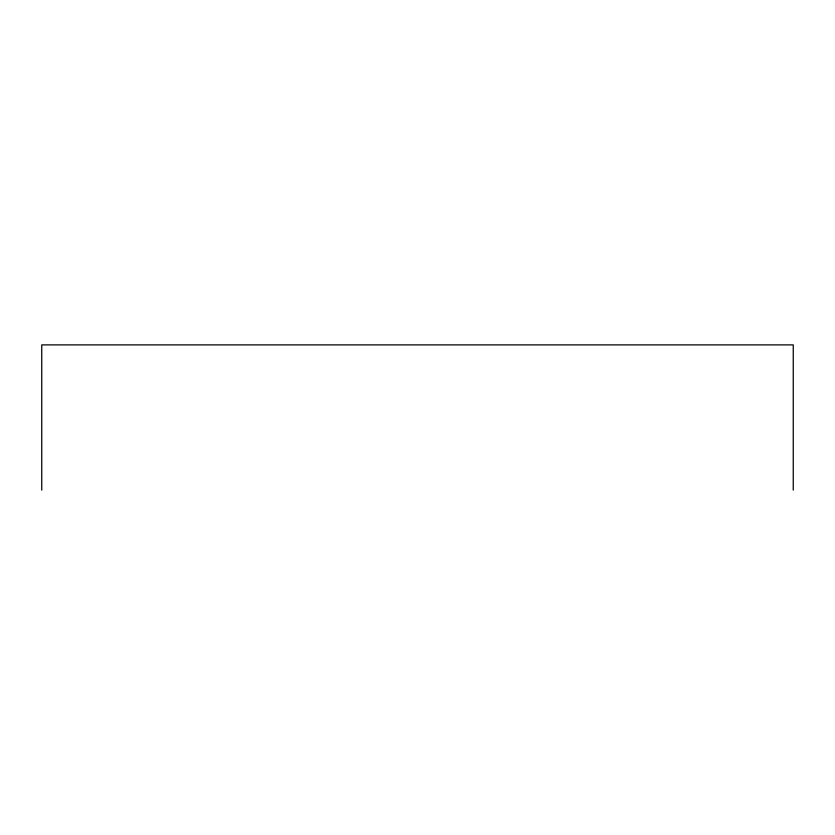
<?xml version="1.0" encoding="UTF-8"?>
<svg xmlns="http://www.w3.org/2000/svg" width="835" height="835" viewBox="0 0 835 835"><rect width="100%" height="100%" fill="white"/><g stroke="black" fill="none" stroke-linecap="round" stroke-linejoin="round"><path stroke-width="1.25" d="M793.25 490.114L793.25 344.886L41.75 344.886L41.75 490.114"/></g></svg>
